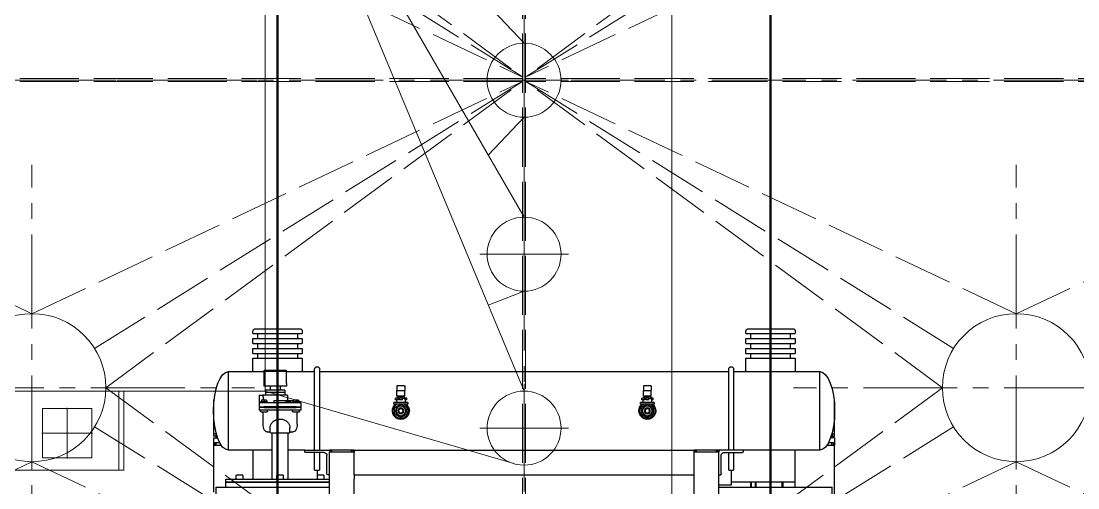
# Model space of a CAD drawing. Header units: millimetres. Extents: x 163705 to 1616509, y 81827 to 302547.
# Drawn here: x 203207 to 205351, y 144858 to 145804 of the extents above; entities that cross this region are included whole.
import ezdxf

# ---------------------------------------------------------------- set-up
doc = ezdxf.new("R2010")
doc.units = ezdxf.units.MM
doc.header["$LTSCALE"] = 10
doc.linetypes.add('ACAD_ISO02W100', pattern=[15, 12, -3])
doc.linetypes.add('CENTER2', pattern=[28.575, 19.05, -3.175, 3.175, -3.175])
for name, color, linetype, lineweight in [('1-中心线', 1, 'CENTER2', 0), ('1-剖面线', 8, 'Continuous', 0), ('1-建筑轮廓', 7, 'Continuous', 20), ('1-虚线', 8, 'ACAD_ISO02W100', 0), ('1-设备轮廓', 2, 'Continuous', 18)]:
    doc.layers.add(name, color=color, linetype=linetype, lineweight=lineweight)
doc.layers.add('1-隐线', color=8, linetype='Continuous')

# ---------------------------------------------------------------- blocks, each defined once
blk = doc.blocks.new('G$C5C029050')
blk.add_line((22818.6, 77039.4), (22818.6, 9039.4))
blk = doc.blocks.new('G$C3B61D3F5')
for p, q in [((1426, 1330), (2695, 1330)), ((2711, 1330), (2695, 1330)), ((2695, 1330), (2695, 1320)), ((2711, 1330), (2711, 1322)), ((2714, 1325), (2714, 1330)), ((2714, 1330), (2719, 1330)), ((2719, 1325), (2719, 1330)), ((2719, 1330), (2783, 1330)), ((2783, 1329.3), (2783, 1330)), ((2783, 1330), (2788, 1330)), ((2788, 1328.8), (2788, 1330)), ((1011, 1325), (2611, 1325)), ((2611, 1095), (2611, 1325)), ((2695, 1327.5), (2701, 1327.5)), ((2695, 1324.5), (2701, 1324.5)), ((2695, 1320), (2695, 1313.9)), ((2701, 1327.5), (2701, 1324.5)), ((2701, 1324.5), (2701, 1317.5)), ((2719, 1325), (2711, 1325)), ((2711, 1322), (2711, 1321.8)), ((2721.6, 1325), (2719, 1325)), ((2686, 1300), (2686, 1145)), ((2686, 1300), (2845, 1300)), ((2686, 1300), (2845, 1300)), ((2845, 1125), (2845, 1300)), ((2611, 1250), (2621, 1250)), ((2621, 1250), (2621, 1120)), ((2621, 1250), (2631, 1250)), ((2631, 1250), (2686, 1250)), ((2872, 1250), (2845, 1250)), ((2872, 1150), (2872, 1250)), ((2892, 1250), (2882, 1250)), ((2882, 1150), (2882, 1250)), ((2892, 1150), (2892, 1250)), ((2912, 1250), (2902, 1250)), ((2902, 1150), (2902, 1250)), ((2912, 1150), (2912, 1250)), ((2927, 1250), (2922, 1250)), ((2922, 1150), (2922, 1250)), ((2932, 1155), (2932, 1245)), ((2611, 1225.5), (2621, 1225.5)), ((2611, 1223.5), (2621, 1223.5)), ((2882, 1240), (2872, 1240)), ((2902, 1240), (2892, 1240)), ((2922, 1240), (2912, 1240)), ((2611, 1170.6), (2621, 1170.6)), ((2611, 1169.5), (2621, 1169.5)), ((2611, 1161.5), (2621, 1161.5)), ((2611, 1160.5), (2621, 1160.5)), ((2621, 1159.5), (2611, 1159.5)), ((2872, 1160), (2882, 1160)), ((2892, 1160), (2902, 1160)), ((2912, 1160), (2922, 1160)), ((2681, 1105.5), (2681, 1143.3)), ((2682.7, 1145), (2686, 1145)), ((2686, 1145), (2686, 1095)), ((2845, 1150), (2872, 1150)), ((2882, 1150), (2892, 1150)), ((2902, 1150), (2912, 1150)), ((2922, 1150), (2927, 1150)), ((2615, 1120), (2615, 1095)), ((2622, 1120), (2615, 1120)), ((2645.5, 1120), (2622, 1120)), ((2681, 1125), (2645.5, 1125)), ((2645.5, 1115), (2645.5, 1125)), ((2645.5, 1115), (2681, 1115)), ((2765.5, 1125), (2686, 1125)), ((2686, 1115), (2765.5, 1115)), ((2850, 1125), (2765.5, 1125)), ((2765.5, 1115), (2850, 1115)), ((2845, 285), (2845, 1115)), ((2096, 1095), (2682, 1095)), ((2636, 1095), (2636, 1098.3)), ((2637.7, 1100), (2675.5, 1100)), ((2686, 1095), (2682, 1095)), ((2682, 1095), (2682, 1087)), ((2686, 1095), (2686, 1093)), ((2682, 1093), (2686, 1093)), ((2682, 1090), (2686, 1090)), ((2682, 1087), (2682, 1053)), ((2686, 1093), (2686, 1090)), ((2686, 1090), (2686, 1050)), ((2682, 1053), (2682, 1045)), ((2594, 1045), (2628, 1045)), ((2628, 1045), (2636, 1045)), ((2636, 355), (2636, 1045)), ((2636, 1045), (2682, 1045)), ((2682, 1050), (2686, 1050)), ((2682, 1047), (2686, 1047)), ((2682, 1045), (2686, 1045)), ((2686, 1050), (2686, 1047)), ((2686, 1047), (2686, 1045)), ((2686, 355), (2686, 1045)), ((2758.1, 961.1), (2752.2, 950.9)), ((2752.2, 950.9), (2752.2, 949.1)), ((2752.2, 949.1), (2758.1, 938.9)), ((2759.6, 962), (2758.1, 961.1)), ((2771.4, 962), (2759.6, 962)), ((2772.9, 961.1), (2771.4, 962)), ((2778.8, 950.9), (2772.9, 961.1)), ((2772.9, 938.9), (2778.8, 949.1)), ((2778.8, 958.5), (2778.5, 958.5)), ((2782.4, 964), (2778.8, 964)), ((2778.8, 964), (2778.8, 960)), ((2778.8, 960), (2778.8, 951)), ((2778.8, 950.9), (2778.8, 949.1)), ((2778.8, 949), (2778.8, 940)), ((2782.4, 964), (2782.4, 960)), ((2782.4, 960), (2782.4, 940)), ((2787.8, 958.5), (2782.4, 958.5)), ((2787.8, 962), (2787.8, 961.5)), ((2787.8, 962), (2791.2, 962)), ((2787.8, 961.5), (2787.8, 958)), ((2790.7, 958), (2787.8, 958)), ((2787.8, 953), (2787.8, 952.5)), ((2787.8, 953), (2791.2, 953)), ((2787.8, 952.5), (2787.8, 947.5)), ((2787.8, 947.5), (2787.8, 947)), ((2787.8, 947), (2791.2, 947)), ((2787.8, 944.9), (2790.7, 944.9)), ((2787.8, 944.9), (2787.8, 939.6)), ((2791.2, 962), (2791.2, 961.5)), ((2791.2, 961.5), (2791.2, 957.4)), ((2791.2, 953), (2791.2, 957.4)), ((2793.8, 956.9), (2791.2, 956.9)), ((2791.2, 953), (2791.2, 952.5)), ((2791.2, 952.5), (2791.2, 947.5)), ((2793.8, 950), (2791.2, 950)), ((2791.2, 947.5), (2791.2, 947)), ((2791.2, 945.8), (2791.2, 947)), ((2791.2, 945.8), (2791.2, 939.6)), ((2793.8, 956.9), (2793.8, 950)), ((2795.6, 954), (2793.8, 954)), ((2793.8, 950), (2793.8, 943.1)), ((2793.8, 946), (2795.6, 946)), ((2795.6, 957.9), (2795.6, 942.1)), ((2795.6, 957.9), (2797.4, 957.9)), ((2797.4, 957.9), (2807.7, 957.9)), ((2806.7, 942.1), (2806.7, 956.9)), ((2815.5, 957.9), (2807.7, 957.9)), ((2816.5, 956.9), (2816.5, 942.1)), ((2758.1, 938.9), (2759.6, 938)), ((2759.6, 938), (2771.4, 938)), ((2771.4, 938), (2772.9, 938.9)), ((2778.5, 941.5), (2778.8, 941.5)), ((2778.8, 940), (2778.8, 936)), ((2778.8, 936), (2782.4, 936)), ((2782.4, 941.5), (2787.8, 941.5)), ((2782.4, 940), (2782.4, 936)), ((2787.8, 939.6), (2787.8, 939.1)), ((2787.8, 939.1), (2791.2, 939.1)), ((2793.8, 943.1), (2791.2, 943.1)), ((2791.2, 939.6), (2791.2, 939.1)), ((2795.6, 942.1), (2797.4, 942.1)), ((2797.4, 942.1), (2806.5, 942.1)), ((2815.5, 942.1), (2807.7, 942.1)), ((2758.1, 461.1), (2752.2, 450.9)), ((2752.2, 450.9), (2752.2, 449.1)), ((2759.6, 462), (2758.1, 461.1)), ((2771.4, 462), (2759.6, 462)), ((2772.9, 461.1), (2771.4, 462)), ((2778.8, 450.9), (2772.9, 461.1)), ((2778.8, 458.5), (2778.5, 458.5)), ((2782.4, 464), (2778.8, 464)), ((2778.8, 464), (2778.8, 460)), ((2778.8, 460), (2778.8, 451)), ((2778.8, 450.9), (2778.8, 449.1)), ((2782.4, 464), (2782.4, 460)), ((2782.4, 460), (2782.4, 440)), ((2787.8, 458.5), (2782.4, 458.5)), ((2787.8, 462), (2787.8, 461.5)), ((2787.8, 462), (2791.2, 462)), ((2787.8, 461.5), (2787.8, 458)), ((2790.7, 458), (2787.8, 458)), ((2787.8, 453), (2787.8, 452.5)), ((2787.8, 453), (2791.2, 453)), ((2787.8, 452.5), (2787.8, 447.5)), ((2791.2, 462), (2791.2, 461.5)), ((2791.2, 461.5), (2791.2, 457.4)), ((2791.2, 453), (2791.2, 457.4)), ((2793.8, 456.9), (2791.2, 456.9)), ((2791.2, 453), (2791.2, 452.5)), ((2791.2, 452.5), (2791.2, 447.5)), ((2793.8, 456.9), (2793.8, 450)), ((2795.6, 454), (2793.8, 454)), ((2795.6, 457.9), (2795.6, 442.1)), ((2795.6, 457.9), (2797.4, 457.9)), ((2797.4, 457.9), (2807.7, 457.9)), ((2806.7, 442.1), (2806.7, 456.9)), ((2815.5, 457.9), (2807.7, 457.9)), ((2816.5, 456.9), (2816.5, 442.1)), ((2752.2, 449.1), (2758.1, 438.9)), ((2758.1, 438.9), (2759.6, 438)), ((2759.6, 438), (2771.4, 438)), ((2771.4, 438), (2772.9, 438.9)), ((2772.9, 438.9), (2778.8, 449.1)), ((2778.5, 441.5), (2778.8, 441.5)), ((2778.8, 449), (2778.8, 440)), ((2778.8, 440), (2778.8, 436)), ((2778.8, 436), (2782.4, 436)), ((2782.4, 441.5), (2787.8, 441.5)), ((2782.4, 440), (2782.4, 436)), ((2787.8, 447.5), (2787.8, 447)), ((2787.8, 447), (2791.2, 447)), ((2787.8, 444.9), (2790.7, 444.9)), ((2787.8, 444.9), (2787.8, 439.6)), ((2787.8, 439.6), (2787.8, 439.1)), ((2787.8, 439.1), (2791.2, 439.1)), ((2793.8, 450), (2791.2, 450)), ((2791.2, 447.5), (2791.2, 447)), ((2791.2, 445.8), (2791.2, 447)), ((2791.2, 445.8), (2791.2, 439.6)), ((2793.8, 443.1), (2791.2, 443.1)), ((2791.2, 439.6), (2791.2, 439.1)), ((2793.8, 450), (2793.8, 443.1)), ((2793.8, 446), (2795.6, 446)), ((2795.6, 442.1), (2797.4, 442.1)), ((2797.4, 442.1), (2806.5, 442.1)), ((2815.5, 442.1), (2807.7, 442.1)), ((2594, 355), (2628, 355)), ((2636, 355), (2628, 355)), ((2636, 355), (2682, 355)), ((2686, 355), (2682, 355)), ((2682, 355), (2682, 347)), ((2682, 353), (2686, 353)), ((2682, 350), (2686, 350)), ((2682, 347), (2682, 313)), ((2686, 355), (2686, 353)), ((2686, 353), (2686, 350)), ((2686, 350), (2686, 310)), ((2096, 305), (2682, 305)), ((2611, 75), (2611, 305)), ((2621, 95), (2621, 305)), ((2621, 305), (2621, 95)), ((2627, 95), (2627, 305)), ((2636, 305), (2636, 301.7)), ((2682, 313), (2682, 305)), ((2682, 310), (2686, 310)), ((2682, 307), (2686, 307)), ((2686, 305), (2682, 305)), ((2686, 310), (2686, 307)), ((2686, 307), (2686, 305)), ((2686, 255), (2686, 305)), ((2634.9, 293.8), (2627, 293.8)), ((2627, 280.8), (2634.9, 280.8)), ((2645.5, 280), (2627, 280)), ((2635, 293.7), (2635, 280.9)), ((2635, 280.9), (2635, 280.9)), ((2637.7, 300), (2675.5, 300)), ((2681, 285), (2645.5, 285)), ((2645.5, 275), (2645.5, 285)), ((2681, 294.5), (2681, 256.7)), ((2765.5, 285), (2686, 285)), ((2850, 285), (2765.5, 285)), ((2645.5, 275), (2681, 275)), ((2686, 275), (2765.5, 275)), ((2765.5, 275), (2850, 275)), ((2845, 218), (2845, 275)), ((2682.7, 255), (2686, 255)), ((2686, 255), (2686, 221)), ((2738.3, 239.5), (2763.5, 239.5)), ((2763.5, 231.5), (2763.5, 243.5)), ((2764.5, 244.5), (2767.5, 244.5)), ((2767.5, 247.5), (2772.5, 247.5)), ((2767.5, 237.5), (2767.5, 247.5)), ((2767.5, 172.5), (2767.5, 237.5)), ((2772.5, 247.5), (2772.5, 237.5)), ((2772.5, 242.5), (2773.5, 242.5)), ((2772.5, 172.5), (2772.5, 237.5)), ((2773.5, 237.5), (2773.5, 247.5)), ((2773.5, 247.5), (2781.5, 247.5)), ((2773.5, 237.5), (2773.5, 172.5)), ((2781.5, 247.5), (2781.5, 237.5)), ((2783.5, 244.5), (2781.5, 244.5)), ((2781.5, 237.5), (2781.5, 172.5)), ((2783.5, 244.5), (2783.5, 230.5)), ((2787.5, 242.5), (2783.5, 242.5)), ((2787.5, 237.5), (2783.5, 237.5)), ((2787.5, 242.5), (2787.5, 237.5)), ((2787.5, 237.5), (2787.5, 232.5)), ((2872, 250), (2845, 250)), ((2872, 150), (2872, 250)), ((2882, 240), (2872, 240)), ((2892, 250), (2882, 250)), ((2882, 150), (2882, 250)), ((2892, 150), (2892, 250)), ((2902, 240), (2892, 240)), ((2912, 250), (2902, 250)), ((2902, 150), (2902, 250)), ((2912, 150), (2912, 250)), ((2922, 240), (2912, 240)), ((2927, 250), (2922, 250)), ((2922, 150), (2922, 250)), ((2932, 155), (2932, 245)), ((2721, 221), (2627, 221)), ((2721, 186), (2721, 224)), ((2722, 225), (2731.7, 225)), ((2723.2, 231.3), (2723, 231.1)), ((2723, 225), (2723, 231.1)), ((2764.5, 230.5), (2767.5, 230.5)), ((2783.5, 230.5), (2781.5, 230.5)), ((2781.5, 226.7), (2783.5, 226.7)), ((2781.5, 217.5), (2785.5, 217.5)), ((2787.5, 232.5), (2783.5, 232.5)), ((2783.5, 226.7), (2783.5, 217.5)), ((2785.5, 221.9), (2783.5, 221.9)), ((2785.5, 232.5), (2785.5, 221.9)), ((2785.5, 221.9), (2785.5, 217.5)), ((2797.5, 220), (2785.5, 220)), ((2785.5, 217.5), (2785.5, 212.5)), ((2797.5, 220), (2797.5, 170)), ((2802.5, 214.6), (2797.5, 214.6)), ((2802.5, 214.6), (2802.5, 175.4)), ((2807.5, 214.6), (2802.5, 214.6)), ((2802.5, 214.6), (2802.5, 175.4)), ((2807.5, 214.6), (2807.5, 175.4)), ((2821, 218), (2815.5, 218)), ((2815.5, 218), (2815.5, 172)), ((2821, 218), (2845.5, 218)), ((2845.5, 218), (2845.5, 172)), ((2845.5, 218), (2847, 218)), ((2847.5, 217.5), (2847.5, 215)), ((2847.5, 215), (2847.5, 205.9)), ((2634.9, 211.5), (2627, 211.5)), ((2627, 198.5), (2634.9, 198.5)), ((2635, 211.4), (2635, 198.6)), ((2635, 198.6), (2635, 198.6)), ((2785.5, 212.5), (2785.5, 197.5)), ((2785.5, 197.5), (2785.5, 192.5)), ((2815.5, 205), (2807.5, 205)), ((2847.5, 202.5), (2845.5, 202.5)), ((2847.5, 205.9), (2847.5, 204.2)), ((2847.5, 204.2), (2847.5, 202.5)), ((2847.5, 202.5), (2847.5, 187.5)), ((2627, 189), (2721, 189)), ((2686, 189), (2686, 100)), ((2722, 185), (2731.7, 185)), ((2723, 178.9), (2723, 185)), ((2723, 178.9), (2723.2, 178.7)), ((2763.5, 166.5), (2763.5, 178.5)), ((2764.5, 179.5), (2767.5, 179.5)), ((2767.5, 162.5), (2767.5, 172.5)), ((2772.5, 172.5), (2772.5, 162.5)), ((2773.5, 162.5), (2773.5, 172.5)), ((2785.5, 192.5), (2781.5, 192.5)), ((2783.5, 179.5), (2781.5, 179.5)), ((2781.5, 172.5), (2781.5, 162.5)), ((2783.5, 179.5), (2783.5, 165.5)), ((2787.5, 177.5), (2783.5, 177.5)), ((2787.5, 172.5), (2783.5, 172.5)), ((2787.5, 177.5), (2787.5, 172.5)), ((2787.5, 172.5), (2787.5, 167.5)), ((2788.5, 171.7), (2787.5, 171.7)), ((2802.5, 175.4), (2797.5, 175.4)), ((2807.5, 175.4), (2802.5, 175.4)), ((2815.5, 185), (2807.5, 185)), ((2821, 172), (2815.5, 172)), ((2845.5, 172), (2821, 172)), ((2845, 100), (2845, 172)), ((2847.5, 187.5), (2845.5, 187.5)), ((2847, 172), (2845.5, 172)), ((2847.5, 187.5), (2847.5, 185.8)), ((2847.5, 185.8), (2847.5, 184.1)), ((2847.5, 184.1), (2847.5, 175)), ((2847.5, 175), (2847.5, 172.5)), ((2738.3, 170.5), (2763.5, 170.5)), ((2764.5, 165.5), (2767.5, 165.5)), ((2772.5, 162.5), (2767.5, 162.5)), ((2773.5, 167.5), (2772.5, 167.5)), ((2781.5, 162.5), (2773.5, 162.5)), ((2783.5, 165.5), (2781.5, 165.5)), ((2788.5, 162.5), (2781.5, 162.5)), ((2787.5, 167.5), (2783.5, 167.5)), ((2797.5, 162.5), (2788.5, 162.5)), ((2797.5, 162.5), (2797.5, 170)), ((2872, 160), (2882, 160)), ((2892, 160), (2902, 160)), ((2912, 160), (2922, 160)), ((2631, 150), (2627, 150)), ((2634.9, 129.2), (2627, 129.2)), ((2686, 150), (2631, 150)), ((2635, 129.1), (2635, 116.4)), ((2845, 150), (2872, 150)), ((2882, 150), (2892, 150)), ((2902, 150), (2912, 150)), ((2922, 150), (2927, 150)), ((2627, 116.2), (2634.9, 116.2)), ((2635, 116.4), (2635, 116.3)), ((2611, 95), (2621, 95)), ((2621, 95), (2627, 95)), ((2686, 100), (2845, 100)), ((2686, 100), (2845, 100)), ((2695, 86.1), (2695, 80)), ((1011, 75), (2611, 75)), ((2695, 70), (2601, 70)), ((2695, 80), (2695, 70)), ((2695, 75.5), (2701, 75.5)), ((2695, 72.5), (2701, 72.5)), ((2711, 70), (2695, 70)), ((2701, 82.5), (2701, 75.5)), ((2701, 75.5), (2701, 72.5)), ((2711, 78), (2711, 78.2)), ((2711, 70), (2711, 78)), ((2711, 75), (2719, 75)), ((2714, 75), (2714, 70)), ((2719, 70), (2714, 70)), ((2719, 75), (2721.6, 75)), ((2719, 75), (2719, 70)), ((2783, 70), (2719, 70)), ((2783, 70.7), (2783, 70)), ((2788, 70), (2783, 70)), ((2788, 71.2), (2788, 70))]:
    blk.add_line(p, q)
at = {"flags": 128}
for points in [[(2697.6, 1327.5), (2696.6, 1328.3), (2695, 1329.2)], [(2683.3, 1093), (2682.4, 1093.7), (2682, 1093.9)], [(2682, 1046.1), (2682.4, 1046.3), (2683.3, 1047)], [(2683.3, 353), (2682.4, 353.7), (2682, 353.9)], [(2682, 306.1), (2682.4, 306.3), (2683.3, 307)], [(2695, 70.8), (2696.6, 71.7), (2697.6, 72.5)]]:
    blk.add_lwpolyline(points, dxfattribs=at)
for centre, radius in [((2765.5, 950), 10.5), ((2765.5, 950), 9.8), ((2765.5, 950), 6), ((2765.5, 450), 10.5), ((2765.5, 450), 9.8), ((2765.5, 450), 6)]:
    blk.add_circle(centre, radius)
for centre, radius, start, end in [((2927, 1245), 5, 0, 90), ((2682.7, 1143.3), 1.67, 90, 180), ((2927, 1155), 5, 270, 0), ((2850, 1120), 5, 270, 90), ((2637.7, 1098.3), 1.67, 90, 180), ((2675.5, 1105.5), 5.5, 270, 0), ((2765.5, 950), 17.2, 39.5549, 270), ((2765.5, 950), 15.5, 30.9, 329.1), ((2765.5, 950), 17.2, 270, 320.4451), ((2765.5, 450), 17.2, 39.5549, 270), ((2765.5, 450), 15.5, 30.9, 329.1), ((2765.5, 450), 17.2, 270, 320.4451), ((2637.7, 301.7), 1.67, 180, 270), ((2634.9, 293.7), 0.1, 0, 90), ((2634.9, 280.9), 0.1, 270, 0), ((2675.5, 294.5), 5.5, 0, 90), ((2850, 280), 5, 270, 90), ((2682.7, 256.7), 1.67, 180, 270), ((2764.5, 243.5), 1, 90, 180), ((2927, 245), 5, 0, 90), ((2722, 224), 1, 90, 180), ((2764.5, 231.5), 1, 180, 270), ((2847, 217.5), 0.5, 0, 90), ((2634.9, 211.4), 0.1, 0, 90), ((2634.9, 198.6), 0.1, 270, 0), ((2722, 186), 1, 180, 270), ((2764.5, 178.5), 1, 90, 180), ((2847, 172.5), 0.5, 270, 0), ((2764.5, 166.5), 1, 180, 270), ((2927, 155), 5, 270, 0), ((2634.9, 129.1), 0.1, 0, 90), ((2634.9, 116.3), 0.1, 270, 0)]:
    blk.add_arc(centre, radius, start, end)
for centre, major_axis, start_param, end_param in [((2765.5, 1300), (-79.5, 0), 4.712389, 6.283185), ((2765.5, 1300), (79.5, 0), 0, 1.570796), ((2765.5, 100), (-79.5, 0), 0, 1.570796), ((2765.5, 100), (79.5, 0), 4.712389, 6.283185)]:
    blk.add_ellipse(centre, major_axis=major_axis, ratio=0.377358, start_param=start_param, end_param=end_param)
for points, knots in [([(2761.4, 947.8), (2761.5, 948.6), (2761.5, 950.1), (2761.5, 951.7), (2761.6, 952.4)], [0, 0, 0, 0, 0.500178, 1, 1, 1, 1]), ([(2765.4, 945.4), (2764.7, 945.8), (2763.4, 946.6), (2762.1, 947.4), (2761.4, 947.8)], [0, 0, 0, 0, 0.499067, 1, 1, 1, 1]), ([(2761.6, 952.4), (2762.2, 952.8), (2763.6, 953.5), (2765, 954.3), (2765.6, 954.6)], [0, 0, 0, 0, 0.4990673, 1, 1, 1, 1]), ([(2769.4, 947.6), (2768.8, 947.2), (2767.4, 946.5), (2766, 945.7), (2765.4, 945.4)], [0, 0, 0, 0, 0.4990673, 1, 1, 1, 1]), ([(2765.6, 954.6), (2766.3, 954.2), (2767.6, 953.4), (2768.9, 952.6), (2769.6, 952.2)], [0, 0, 0, 0, 0.499067, 1, 1, 1, 1]), ([(2769.6, 952.2), (2769.5, 951.4), (2769.5, 949.9), (2769.5, 948.3), (2769.4, 947.6)], [0, 0, 0, 0, 0.499822, 1, 1, 1, 1]), ([(2790.7, 958), (2790.8, 957.9), (2790.9, 957.9), (2790.9, 957.9), (2791, 957.9), (2791.1, 957.8), (2791.2, 957.6), (2791.2, 957.5), (2791.2, 957.4)], [0, 0, 0, 0, 0.125356, 0.250369, 0.375773, 0.501235, 0.750965, 1, 1, 1, 1]), ([(2791.2, 945.8), (2791.2, 945.6), (2791.2, 945.4), (2791, 945.1), (2790.9, 945), (2790.8, 944.9), (2790.8, 944.9), (2790.7, 944.9)], [0, 0, 0, 0, 0.498685, 0.748579, 0.874172, 0.937035, 1, 1, 1, 1]), ([(2806.7, 956.9), (2806.7, 957.1), (2806.7, 957.3), (2806.9, 957.6), (2807.1, 957.8), (2807.3, 957.9), (2807.5, 957.9), (2807.6, 957.9), (2807.7, 957.9)], [0, 0, 0, 0, 0.2496471, 0.4991571, 0.6244508, 0.7496911, 0.8749183, 1, 1, 1, 1]), ([(2816.5, 956.9), (2816.5, 957.1), (2816.5, 957.3), (2816.3, 957.6), (2816.1, 957.8), (2815.9, 957.9), (2815.7, 957.9), (2815.6, 957.9), (2815.5, 957.9)], [0, 0, 0, 0, 0.2496964, 0.4991854, 0.6244669, 0.7497882, 0.8748686, 1, 1, 1, 1]), ([(2807.7, 942.1), (2807.6, 942.1), (2807.5, 942.1), (2807.3, 942.1), (2807.1, 942.1), (2806.9, 942.1), (2806.7, 942.1), (2806.7, 942.1), (2806.7, 942.1)], [0, 0, 0, 0, 0.124806, 0.250059, 0.3754, 0.500545, 0.750283, 1, 1, 1, 1]), ([(2816.5, 942.1), (2816.5, 942.1), (2816.5, 942.1), (2816.3, 942.1), (2816.1, 942.1), (2815.9, 942.1), (2815.7, 942.1), (2815.6, 942.1), (2815.5, 942.1)], [0, 0, 0, 0, 0.249073, 0.498529, 0.623968, 0.749423, 0.873896, 1, 1, 1, 1]), ([(2761.4, 447.8), (2761.5, 448.6), (2761.5, 450.1), (2761.5, 451.7), (2761.6, 452.4)], [0, 0, 0, 0, 0.500178, 1, 1, 1, 1]), ([(2761.6, 452.4), (2762.2, 452.8), (2763.6, 453.5), (2765, 454.3), (2765.6, 454.6)], [0, 0, 0, 0, 0.4990673, 1, 1, 1, 1]), ([(2765.6, 454.6), (2766.3, 454.2), (2767.6, 453.4), (2768.9, 452.6), (2769.6, 452.2)], [0, 0, 0, 0, 0.4990673, 1, 1, 1, 1]), ([(2769.6, 452.2), (2769.5, 451.4), (2769.5, 449.9), (2769.5, 448.3), (2769.4, 447.6)], [0, 0, 0, 0, 0.499822, 1, 1, 1, 1]), ([(2790.7, 458), (2790.8, 457.9), (2790.9, 457.9), (2790.9, 457.9), (2791, 457.9), (2791.1, 457.8), (2791.2, 457.6), (2791.2, 457.5), (2791.2, 457.4)], [0, 0, 0, 0, 0.125356, 0.250369, 0.375773, 0.501235, 0.750965, 1, 1, 1, 1]), ([(2806.7, 456.9), (2806.7, 457.1), (2806.7, 457.3), (2806.9, 457.6), (2807.1, 457.8), (2807.3, 457.9), (2807.5, 457.9), (2807.6, 457.9), (2807.7, 457.9)], [0, 0, 0, 0, 0.249647, 0.499157, 0.624451, 0.749691, 0.874918, 1, 1, 1, 1]), ([(2816.5, 456.9), (2816.5, 457.1), (2816.5, 457.3), (2816.3, 457.6), (2816.1, 457.8), (2815.9, 457.9), (2815.7, 457.9), (2815.6, 457.9), (2815.5, 457.9)], [0, 0, 0, 0, 0.249696, 0.499185, 0.624467, 0.749788, 0.874869, 1, 1, 1, 1]), ([(2765.4, 445.4), (2764.7, 445.8), (2763.4, 446.6), (2762.1, 447.4), (2761.4, 447.8)], [0, 0, 0, 0, 0.499067, 1, 1, 1, 1]), ([(2769.4, 447.6), (2768.8, 447.2), (2767.4, 446.5), (2766, 445.7), (2765.4, 445.4)], [0, 0, 0, 0, 0.4990673, 1, 1, 1, 1]), ([(2791.2, 445.8), (2791.2, 445.6), (2791.2, 445.4), (2791, 445.1), (2790.9, 445), (2790.8, 444.9), (2790.8, 444.9), (2790.7, 444.9)], [0, 0, 0, 0, 0.498685, 0.748579, 0.874172, 0.937035, 1, 1, 1, 1]), ([(2807.7, 442.1), (2807.6, 442.1), (2807.5, 442.1), (2807.3, 442.1), (2807.1, 442.1), (2806.9, 442.1), (2806.7, 442.1), (2806.7, 442.1), (2806.7, 442.1)], [0, 0, 0, 0, 0.124806, 0.250059, 0.3754, 0.500545, 0.750283, 1, 1, 1, 1]), ([(2816.5, 442.1), (2816.5, 442.1), (2816.5, 442.1), (2816.3, 442.1), (2816.1, 442.1), (2815.9, 442.1), (2815.7, 442.1), (2815.6, 442.1), (2815.5, 442.1)], [0, 0, 0, 0, 0.249073, 0.498529, 0.623968, 0.749423, 0.873896, 1, 1, 1, 1]), ([(2727.3, 237.2), (2726.8, 237), (2725.8, 236.5), (2724.5, 235.3), (2723.3, 233.5), (2723.1, 232.1), (2723, 231.3)], [0, 0, 0, 0, 0.192179, 0.427735, 0.701748, 1, 1, 1, 1]), ([(2738.3, 239.5), (2736.4, 239.4), (2732.8, 239.2), (2729.1, 237.9), (2727.3, 237.2)], [0, 0, 0, 0, 0.502449, 1, 1, 1, 1]), ([(2731.7, 185), (2732.4, 185), (2734, 185.1), (2736.6, 185.8), (2739.3, 187), (2742.1, 188.9), (2744.8, 191.7), (2746.8, 195), (2748.1, 198.5), (2748.8, 201.7), (2749, 205), (2748.8, 208.3), (2748.1, 211.5), (2746.8, 215), (2744.8, 218.3), (2742.1, 221.1), (2739.3, 223), (2736.6, 224.2), (2734, 224.9), (2732.4, 225), (2731.7, 225)], [0, 0, 0, 0, 0.048014, 0.101886, 0.161426, 0.225815, 0.293539, 0.362659, 0.40875, 0.454508, 0.5, 0.545492, 0.59125, 0.637341, 0.706461, 0.774185, 0.838574, 0.898114, 0.951986, 1, 1, 1, 1]), ([(2723, 178.7), (2723.1, 178.1), (2723.2, 176.9), (2724, 175.3), (2725.4, 173.8), (2726.6, 173.1), (2727.3, 172.8)], [0, 0, 0, 0, 0.214989, 0.45647, 0.721709, 1, 1, 1, 1]), ([(2727.3, 172.8), (2729.1, 172.1), (2732.8, 170.8), (2736.4, 170.6), (2738.3, 170.5)], [0, 0, 0, 0, 0.4975513, 1, 1, 1, 1]), ([(2788.5, 171.7), (2789.1, 171.7), (2790.3, 171.6), (2792, 171.4), (2793.5, 171.2), (2794.9, 170.8), (2796, 170.5), (2796.9, 170.2), (2797.4, 170), (2797.5, 170), (2797.5, 170)], [0, 0, 0, 0, 0.1249137, 0.2502491, 0.3750383, 0.5003653, 0.6253941, 0.7502207, 0.8754438, 1, 1, 1, 1])]:
    blk.add_open_spline(points, degree=3, knots=knots)
at = {"layer": '1-中心线'}
for p, q in [((2737, 1200), (3002, 1200)), ((2737, 200), (3002, 200))]:
    blk.add_line(p, q, dxfattribs=at)
blk = doc.blocks.new('A$Cf51e8010')
at = {"layer": '1-设备轮廓', "lineweight": 50, "ltscale": 5}
for p, q in [((4303, 17100), (4303, 199.3)), ((5303, 17100), (5303, 199.3))]:
    blk.add_line(p, q, dxfattribs=at)
at = {"layer": '1-隐线', "xscale": -1, "rotation": 270}
blk.add_blockref('G$C3B61D3F5', (4103, 489), dxfattribs=at)
blk = doc.blocks.new('G$CFDCBCB0A')
for centre in [(1251.5, 1876.5), (3248.5, 1876.5)]:
    blk.add_circle(centre, 150)
at = {"layer": '1-中心线'}
for p, q in [((2250, 5000), (2250, 0)), ((4250, 2500), (250, 2500)), ((1251.5, 1424.7), (1251.5, 2328.3)), ((3248.5, 1424.7), (3248.5, 2328.3)), ((799.7, 1876.5), (1703.3, 1876.5)), ((3700.3, 1876.5), (2796.7, 1876.5))]:
    blk.add_line(p, q, dxfattribs=at)
at = {"layer": '1-虚线'}
for p, q in [((2247, 4994), (2247, 6)), ((2253, 4994), (2253, 6)), ((1401.5, 3126.5), (2247, 2506)), ((3098.5, 3126.5), (2253, 2506)), ((1378.8, 3047.2), (2247, 2506)), ((3121.2, 3047.2), (2253, 2506)), ((1251.5, 2976.5), (2247, 2506)), ((3248.5, 2976.5), (2253, 2506)), ((2247, 2503), (256, 2503)), ((2247, 2497), (256, 2497)), ((1251.5, 2026.5), (256, 2497)), ((1251.5, 2026.5), (2247, 2497)), ((1378.8, 1955.8), (2247, 2497)), ((1401.5, 1876.5), (2247, 2497)), ((4244, 2503), (2253, 2503)), ((4244, 2497), (2253, 2497)), ((3248.5, 2026.5), (2253, 2497)), ((3098.5, 1876.5), (2253, 2497)), ((3121.2, 1955.8), (2253, 2497)), ((3248.5, 2026.5), (4244, 2497)), ((1401.5, 1876.5), (2247, 1256)), ((3098.5, 1876.5), (2253, 1256)), ((1378.8, 1797.2), (2247, 1256)), ((3121.2, 1797.2), (2253, 1256)), ((1251.5, 1726.5), (256, 1256)), ((1251.5, 1726.5), (2247, 1256)), ((3248.5, 1726.5), (2253, 1256)), ((3248.5, 1726.5), (4244, 1256))]:
    blk.add_line(p, q, dxfattribs=at)
blk = doc.blocks.new('A$C5a2f2e4f')
at = {"layer": '1-设备轮廓'}
blk.add_blockref('G$CFDCBCB0A', (2553, 2125.1), dxfattribs=at)
blk = doc.blocks.new('123振动筛-俯视图')
for p, q in [((3700, 1557.1), (3700, 297.1)), ((3700, 297.1), (3700, 1557.1)), ((4225, 297.1), (3700, 1557.1)), ((4225, 1002.1), (3700, 1557.1)), ((4225, 649.6), (3700, 1557.1)), ((4225, 852.1), (4152.3, 775.3)), ((4225, 499.6), (4152.3, 471.6)), ((0, 297.1), (3700, 297.1)), ((3403.1, 297.1), (3403.1, 137.1)), ((3413.1, 297.1), (3413.1, 137.1)), ((4204, 150.1), (3700, 297.1)), ((3183.2, 137.1), (3413.1, 137.1))]:
    blk.add_line(p, q)
for centre in [(4225, 927.1), (4225, 574.6), (4225, 222.1)]:
    blk.add_circle(centre, 75)
at = {"layer": '1-中心线'}
for p, q in [((4225, 1017.1), (4225, 837.1)), ((0, 927.1), (3700, 927.1)), ((4135, 927.1), (4315, 927.1)), ((4225, 664.6), (4225, 484.6)), ((4135, 574.6), (4315, 574.6)), ((4225, 312.1), (4225, 132.1)), ((3298.1, 263.5), (3298.1, 160.8)), ((4135, 222.1), (4315, 222.1)), ((3246.7, 212.1), (3349.4, 212.1))]:
    blk.add_line(p, q, dxfattribs=at)
at = {"layer": '1-剖面线'}
blk.add_lwpolyline([(3248.1, 162.1), (3348.1, 162.1), (3348.1, 262.1), (3248.1, 262.1)], close=True, dxfattribs=at)
blk = doc.blocks.new('A$Caa9cde6e')
at = {"layer": '1-设备轮廓'}
blk.add_blockref('123振动筛-俯视图', (578, 3097.4), dxfattribs=at)

msp = doc.modelspace()

# ---------------------------------------------------------------- block references
for name, p in [('A$C5a2f2e4f', (199424.833, 141059.499)), ('A$Cf51e8010', (199424.833, 141759.632)), ('A$Caa9cde6e', (199424.833, 141659.632))]:
    msp.add_blockref(name, p)
at = {"layer": '1-建筑轮廓'}
msp.add_blockref('G$C5C029050', (181709.24, 95820.209), dxfattribs=at)

doc.saveas('drawing.dxf')
